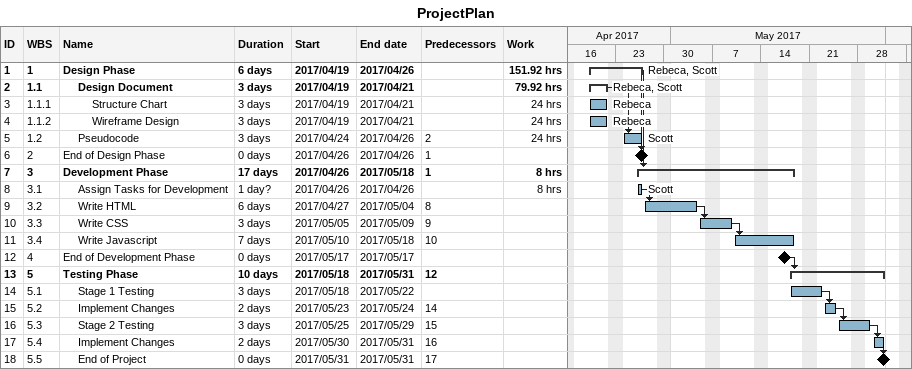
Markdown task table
ProjectPlan

| ID | WBS | Task | Duration | Start | Finish | Predecessors | Resources | Work (h) |
|---|---|---|---|---|---|---|---|---|
| 1 | 1 | **Design Phase** | 6d | 2017-04-19 | 2017-04-26 |  | Rebeca, Scott | 151.92 |
| 2 | 1.1 | **Design Document** | 3d | 2017-04-19 | 2017-04-21 |  | Rebeca, Scott | 79.92 |
| 3 | 1.1.1 | Structure Chart | 3d | 2017-04-19 | 2017-04-21 |  | Rebeca | 24 |
| 4 | 1.1.2 | Wireframe Design | 3d | 2017-04-19 | 2017-04-21 |  | Rebeca | 24 |
| 5 | 1.2 | Pseudocode | 3d | 2017-04-24 | 2017-04-26 | 2 | Scott | 24 |
| 6 | 2 | End of Design Phase | 0d | 2017-04-26 | 2017-04-26 | 1 |  |  |
| 7 | 3 | **Development Phase** | 17d | 2017-04-26 | 2017-05-18 | 1 |  | 8 |
| 8 | 3.1 | Assign Tasks for Development | 1d? | 2017-04-26 | 2017-04-26 |  | Scott | 8 |
| 9 | 3.2 | Write HTML | 6d | 2017-04-27 | 2017-05-04 | 8 |  |  |
| 10 | 3.3 | Write CSS | 3d | 2017-05-05 | 2017-05-09 | 9 |  |  |
| 11 | 3.4 | Write Javascript | 7d | 2017-05-10 | 2017-05-18 | 10 |  |  |
| 12 | 4 | End of Development Phase | 0d | 2017-05-17 | 2017-05-17 |  |  |  |
| 13 | 5 | **Testing Phase** | 10d | 2017-05-18 | 2017-05-31 | 12 |  |  |
| 14 | 5.1 | Stage 1 Testing | 3d | 2017-05-18 | 2017-05-22 |  |  |  |
| 15 | 5.2 | Implement Changes | 2d | 2017-05-23 | 2017-05-24 | 14 |  |  |
| 16 | 5.3 | Stage 2 Testing | 3d | 2017-05-25 | 2017-05-29 | 15 |  |  |
| 17 | 5.4 | Implement Changes | 2d | 2017-05-30 | 2017-05-31 | 16 |  |  |
| 18 | 5.5 | End of Project | 0d | 2017-05-31 | 2017-05-31 | 17 |  |  |
